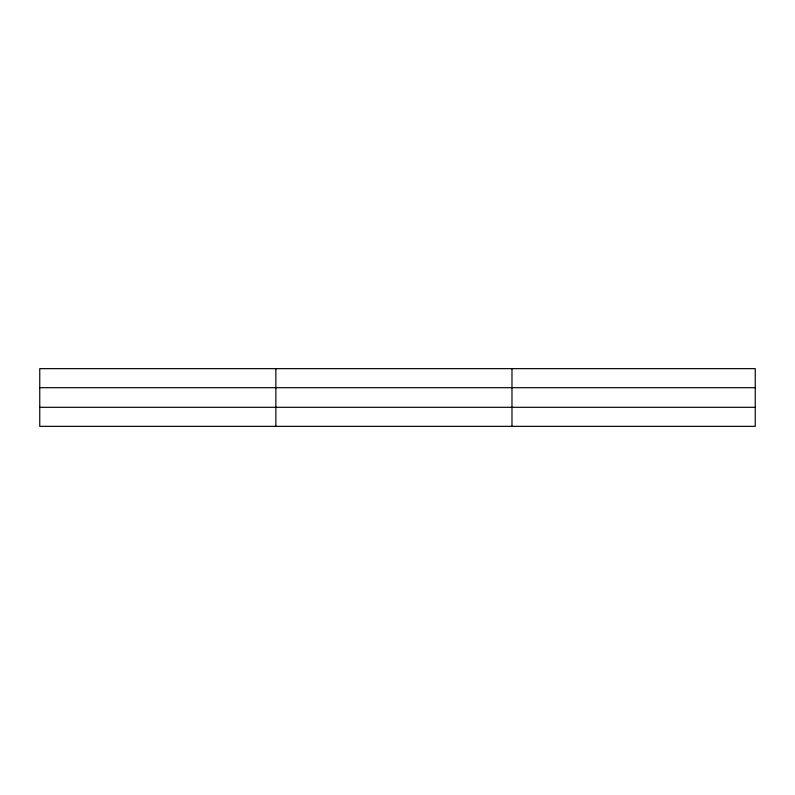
<?xml version="1.0" encoding="UTF-8"?>
<svg xmlns="http://www.w3.org/2000/svg" width="795" height="795" viewBox="0 0 795 795"><rect width="100%" height="100%" fill="white"/><g stroke="black" fill="none" stroke-linecap="round" stroke-linejoin="round"><path stroke-width="1.19" d="M275.865 426.349L275.865 368.651M511.98 426.349L511.98 368.651M755.25 407.308L755.25 426.349L39.75 426.349L39.75 368.651L755.25 368.651L755.25 407.308L39.75 407.308M39.75 387.692L755.25 387.692"/></g></svg>
